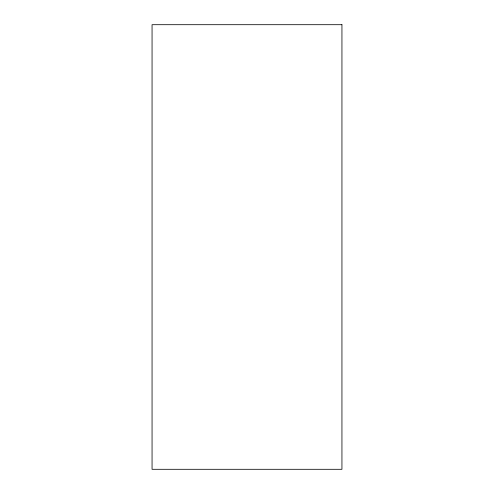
<?xml version="1.0" encoding="UTF-8"?>
<svg xmlns="http://www.w3.org/2000/svg" width="494" height="494" viewBox="0 0 494 494"><rect width="100%" height="100%" fill="white"/><g stroke="black" fill="none" stroke-linecap="round" stroke-linejoin="round"><path stroke-width="0.74" d="M341.941 24.7L152.059 24.7L152.059 469.3L341.941 469.3L341.941 24.7"/></g></svg>
